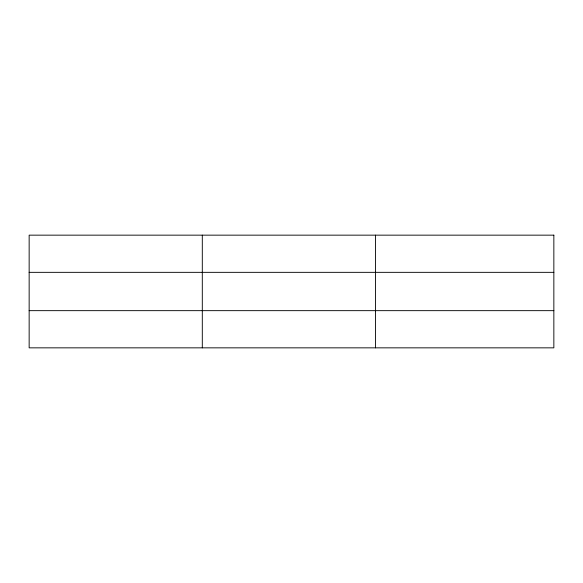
<?xml version="1.0" encoding="UTF-8"?>
<svg xmlns="http://www.w3.org/2000/svg" width="583" height="583" viewBox="0 0 583 583"><rect width="100%" height="100%" fill="white"/><g stroke="black" fill="none" stroke-linecap="round" stroke-linejoin="round"><path stroke-width="0.87" d="M202.301 235.153L202.301 347.847M375.452 235.153L375.452 347.847M29.15 272.341L553.85 272.341M29.15 310.659L553.85 310.659M553.85 235.153L553.85 347.847L29.15 347.847L29.15 235.153L553.85 235.153"/></g></svg>
